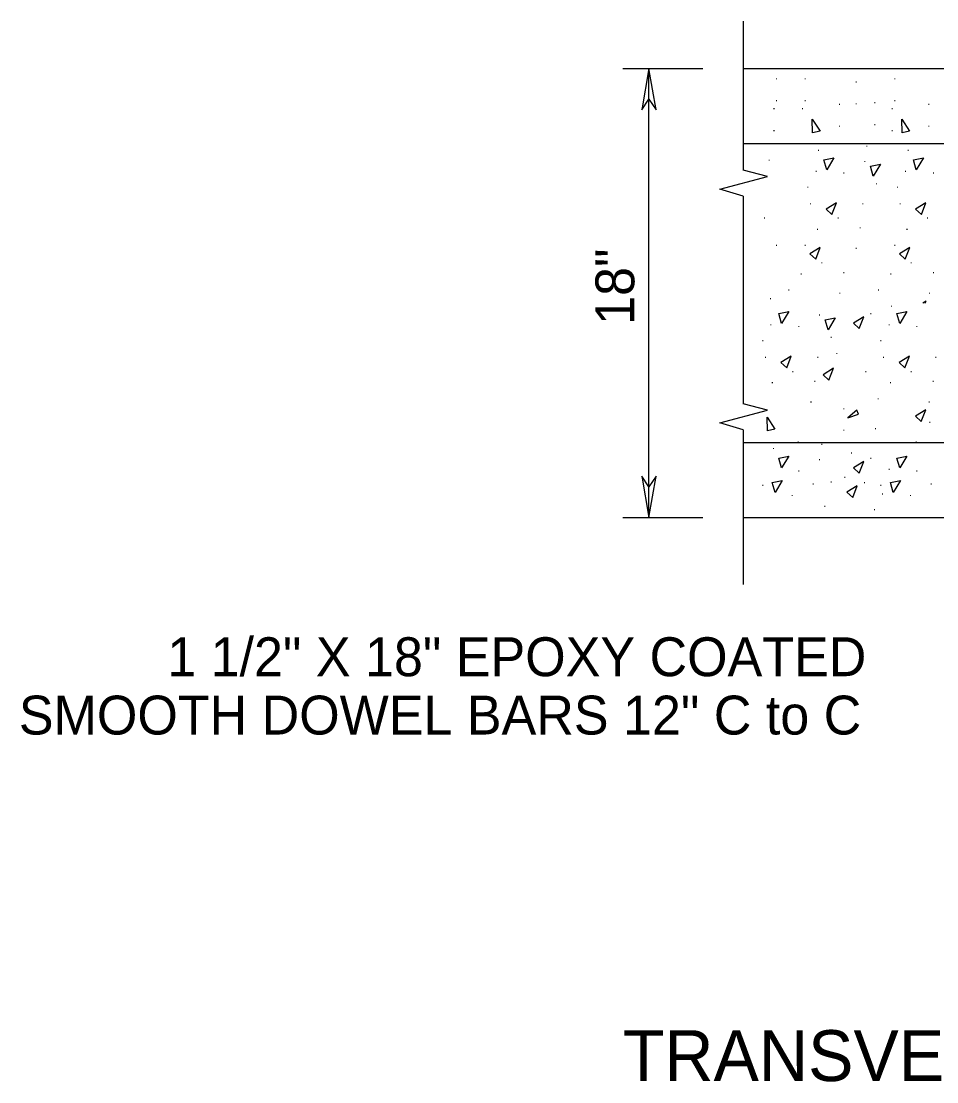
# Model space of a CAD drawing. Extents: x 495810 to 497033, y 605421 to 605543.
# Drawn here: x 497025.248 to 497028.307, y 605533.595 to 605537.14 of the extents above; entities that cross this region are included whole.
import ezdxf

# ---------------------------------------------------------------- set-up
doc = ezdxf.new("R2010")
doc.units = 0
for name, color, linetype in [('1', 7, 'Continuous'), ('2', 7, 'Continuous'), ('5', 7, 'Continuous')]:
    doc.layers.add(name, color=color, linetype=linetype)

msp = doc.modelspace()

# ---------------------------------------------------------------- linework, layer by layer
at = {"layer": '1'}
for p, q in [((497027.6609, 605536.7318), (497029.4526, 605536.7318)), ((497027.5822, 605536.5793), (497027.7423, 605536.6213)), ((497027.7423, 605536.6213), (497027.6609, 605536.6423)), ((497027.6609, 605536.5557), (497027.5822, 605536.5793)), ((497027.5822, 605535.798), (497027.7423, 605535.84)), ((497027.7423, 605535.84), (497027.6609, 605535.861)), ((497027.6609, 605535.7744), (497027.5822, 605535.798)), ((497027.6609, 605535.7318), (497029.4526, 605535.7318))]:
    msp.add_line(p, q, dxfattribs=at)
for points in [[(497027.3458, 605536.9818), (497027.3221, 605536.844), (497027.3458, 605536.8794), (497027.3694, 605536.844)], [(497027.3458, 605535.4818), (497027.3694, 605535.6196), (497027.3458, 605535.5842), (497027.3221, 605535.6196)]]:
    msp.add_lwpolyline(points, close=True, dxfattribs=at)
at = {"layer": '2'}
for points in [[(497027.9175, 605536.773), (497027.8925, 605536.7672), (497027.8916, 605536.813)], [(497028.2168, 605536.773), (497028.1917, 605536.7672), (497028.1909, 605536.813)], [(497027.9302, 605536.6766), (497027.9638, 605536.6832), (497027.9397, 605536.6432)], [(497028.0855, 605536.6553), (497028.1191, 605536.6619), (497028.095, 605536.622)], [(497028.2294, 605536.6766), (497028.2631, 605536.6832), (497028.2389, 605536.6432)], [(497027.9722, 605536.5336), (497027.9376, 605536.5121), (497027.9572, 605536.4945)], [(497028.2714, 605536.5336), (497028.2369, 605536.5121), (497028.2565, 605536.4945)], [(497027.9178, 605536.384), (497027.8832, 605536.3625), (497027.9028, 605536.3449)], [(497028.217, 605536.384), (497028.1825, 605536.3625), (497028.2021, 605536.3449)], [(497027.7794, 605536.1635), (497027.813, 605536.1701), (497027.7888, 605536.1301)], [(497028.1741, 605536.1635), (497028.2077, 605536.1701), (497028.1836, 605536.1301)], [(497027.9347, 605536.1422), (497027.9684, 605536.1488), (497027.9442, 605536.1088)], [(497028.0633, 605536.1523), (497028.0288, 605536.1307), (497028.0483, 605536.1132)], [(497027.8214, 605536.0205), (497027.7868, 605535.999), (497027.8064, 605535.9814)], [(497028.2161, 605536.0205), (497028.1815, 605535.999), (497028.2011, 605535.9814)], [(497027.9621, 605535.98), (497027.9275, 605535.9584), (497027.9471, 605535.9409)], [(497028.0463, 605535.8267), (497028.0403, 605535.8405), (497028.0107, 605535.8149)], [(497028.2707, 605535.8413), (497028.2362, 605535.8197), (497028.2558, 605535.8022)], [(497027.7667, 605535.7766), (497027.7417, 605535.7708), (497027.7408, 605535.8166)], [(497027.7794, 605535.6802), (497027.813, 605535.6868), (497027.7888, 605535.6468)], [(497028.0633, 605535.669), (497028.0288, 605535.6474), (497028.0483, 605535.6299)], [(497028.1741, 605535.6802), (497028.2077, 605535.6868), (497028.1836, 605535.6468)], [(497027.7577, 605535.5985), (497027.7913, 605535.6051), (497027.7672, 605535.5651)], [(497028.1524, 605535.5985), (497028.1861, 605535.6051), (497028.1619, 605535.5651)], [(497028.0416, 605535.5873), (497028.0071, 605535.5657), (497028.0267, 605535.5482)]]:
    msp.add_lwpolyline(points, close=True, dxfattribs=at)
for points in [[(497028.2717, 605536.2048), (497028.2604, 605536.1977)], [(497028.269, 605536.1977), (497028.2717, 605536.2048)]]:
    msp.add_lwpolyline(points, dxfattribs=at)
at = {"layer": '5'}
for p, q in [((497027.6609, 605537.1402), (497027.6609, 605536.6423)), ((497027.2584, 605536.9818), (497027.5261, 605536.9818)), ((497027.3458, 605535.4818), (497027.3458, 605536.9818)), ((497027.6609, 605536.9818), (497029.6192, 605536.9818)), ((497027.6609, 605536.5557), (497027.6609, 605535.861)), ((497027.6609, 605535.7744), (497027.6609, 605535.2569)), ((497027.2584, 605535.4818), (497027.5261, 605535.4818)), ((497027.6609, 605535.4818), (497029.6192, 605535.4818)), ((497027.7857, 605535.4818), (497029.6192, 605535.4818))]:
    msp.add_line(p, q, dxfattribs=at)

# ---------------------------------------------------------------- texts
at = {"layer": '2'}
for p in [(497027.7672, 605536.9456), (497027.8627, 605536.9456), (497028.033, 605536.9353), (497028.1619, 605536.9456), (497027.7672, 605536.8722), (497027.8627, 605536.8722), (497028.096, 605536.8656), (497028.1619, 605536.8722), (497027.7586, 605536.8458), (497027.854, 605536.8458), (497027.9772, 605536.8607), (497028.033, 605536.8619), (497028.1533, 605536.8458), (497028.2764, 605536.8607), (497028.096, 605536.7923), (497027.7586, 605536.7724), (497027.9772, 605536.7874), (497028.1533, 605536.7724), (497028.2764, 605536.7874), (497028.0692, 605536.7204), (497027.9072, 605536.7063), (497028.2065, 605536.7063), (497027.7428, 605536.6737), (497028.0617, 605536.6691), (497028.0617, 605536.6691), (497027.8992, 605536.6363), (497027.9921, 605536.6309), (497028.1984, 605536.6363), (497028.2914, 605536.6309), (497027.8718, 605536.5834), (497028.1008, 605536.5946), (497028.1711, 605536.5834), (497027.8805, 605536.5276), (497028.0554, 605536.5276), (497028.1797, 605536.5276), (497027.7264, 605536.4802), (497027.9726, 605536.4802), (497028.2718, 605536.4802), (497027.9038, 605536.4427), (497028.0462, 605536.4476), (497028.203, 605536.4427), (497027.7672, 605536.389), (497027.8627, 605536.389), (497028.033, 605536.3786), (497028.1619, 605536.389), (497027.9182, 605536.3305), (497028.2174, 605536.3305), (497027.9918, 605536.298), (497028.2911, 605536.298), (497027.8494, 605536.2931), (497028.1486, 605536.2931), (497027.8083, 605536.2393), (497027.9786, 605536.229), (497028.1075, 605536.2393), (497028.2778, 605536.229), (497027.7468, 605536.2107), (497027.9109, 605536.156), (497027.9109, 605536.156), (497028.0821, 605536.1606), (497028.1511, 605536.1856), (497027.7484, 605536.1232), (497027.8413, 605536.1178), (497028.1431, 605536.1232), (497028.236, 605536.1178), (497027.7211, 605536.0703), (497027.9501, 605536.0815), (497028.1158, 605536.0703), (497027.7297, 605536.0145), (497027.9046, 605536.0145), (497027.9688, 605536.0274), (497028.1244, 605536.0145), (497028.2993, 605536.0145), (497027.8218, 605535.967), (497028.0657, 605535.967), (497028.2165, 605535.967), (497027.753, 605535.9296), (497027.8954, 605535.9345), (497028.1477, 605535.9296), (497028.2901, 605535.9345), (497028.1066, 605535.8758), (497027.8822, 605535.8655), (497027.9924, 605535.8425), (497028.2769, 605535.8655), (497027.9924, 605535.7711), (497028.098, 605535.776), (497028.2789, 605535.7976), (497027.8393, 605535.7323), (497028.234, 605535.7323), (497027.7565, 605535.7099), (497027.9184, 605535.724), (497028.0171, 605535.6949), (497027.9109, 605535.6727), (497028.0821, 605535.6773), (497027.8413, 605535.6345), (497028.1431, 605535.6399), (497028.236, 605535.6345), (497027.7211, 605535.587), (497027.8893, 605535.591), (497027.9501, 605535.5982), (497027.9954, 605535.6132), (497028.0605, 605535.5956), (497028.1158, 605535.587), (497028.284, 605535.591), (497028.284, 605535.591), (497027.8197, 605535.5528), (497028.1214, 605535.5582), (497028.2144, 605535.5528), (497027.9284, 605535.5165), (497028.0941, 605535.5053)]:
    msp.add_text('.', height=0.0268, dxfattribs=at).set_placement(p)
at = {"layer": '5'}
msp.add_text('18"', height=0.13, rotation=90, dxfattribs=at).set_placement((497027.2969, 605536.1253))
for s, height, p in [('1 1/2" X 18" EPOXY COATED', 0.13, (497025.7361, 605534.9509)), ('SMOOTH DOWEL BARS 12" C to C ', 0.13, (497025.2404, 605534.7559)), ('TRANSVERSE EXPANSION JOINT DETAIL 2', 0.17, (497027.2585, 605533.5976))]:
    msp.add_text(s, height=height, dxfattribs=at).set_placement(p)

doc.saveas('drawing.dxf')
